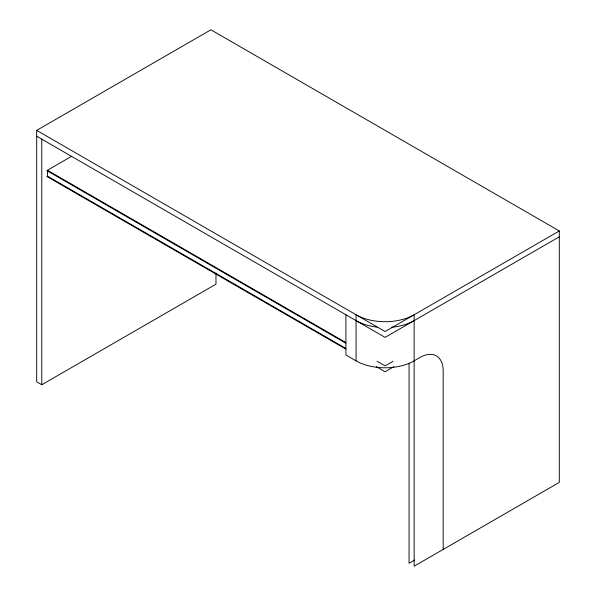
<?xml version="1.0" encoding="UTF-8"?>
<svg xmlns="http://www.w3.org/2000/svg" width="596" height="596" viewBox="0 0 596 596"><rect width="100%" height="100%" fill="white"/><g stroke="black" fill="none" stroke-linecap="round" stroke-linejoin="round"><path stroke-width="0.89" d="M215.983 273.013L215.983 284.173L41.78 384.748L36.699 381.812L36.699 130.375L210.902 29.8L559.301 230.95L559.301 482.387L414.138 566.2L414.138 314.762A41.057 23.706 0 0 1 356.065 314.762L356.065 360.856A41.057 23.706 0 0 0 414.138 360.856L419.942 357.503A32.847 18.968 -60 0 1 443.171 370.913L443.171 549.438M71.743 156.234L46.861 170.605L345.643 343.102M559.301 230.95L385.098 331.525L36.699 130.375M559.301 236.813L385.098 337.388L36.699 136.238M393.129 361.25L385.098 365.884L377.045 361.236M393.934 366.652L385.098 371.755L376.24 366.637M414.667 560.024L409.057 563.265L409.057 363.277M345.933 342.603L47.442 170.27L47.442 176.133L345.933 348.474M46.861 176.468L345.643 348.973M356.065 360.856L345.904 354.993L345.904 314.762M41.78 139.173L41.78 384.748M414.138 320.626A41.057 23.706 0 0 1 391.527 327.279M377.089 327.115A41.057 23.706 0 0 1 356.065 320.626"/></g></svg>
